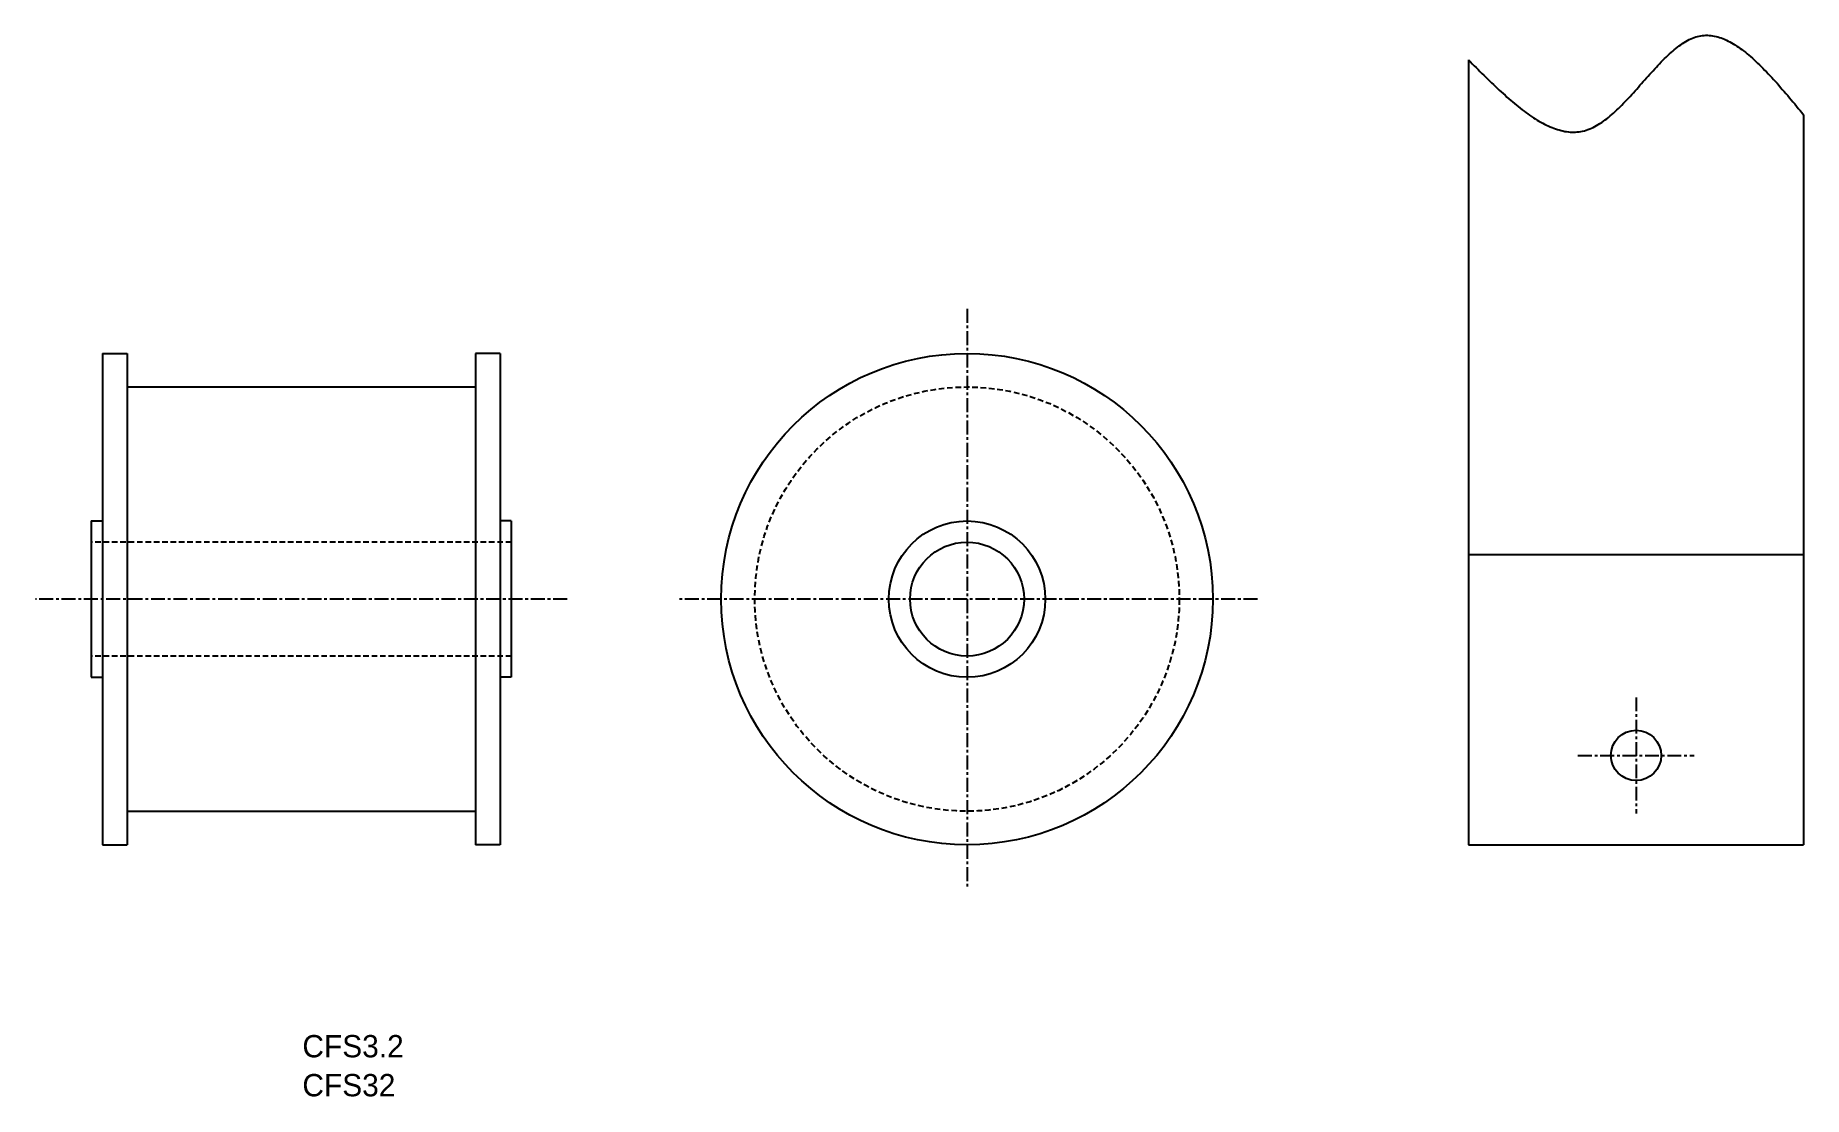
# Model space of a CAD drawing. Extents: x 72 to 231, y 87 to 182.
import ezdxf

# ---------------------------------------------------------------- set-up
doc = ezdxf.new("R2010")
doc.units = 0
doc.linetypes.add('CENTER', pattern=[2, 1.25, -0.25, 0.25, -0.25])
doc.linetypes.add('DASHED', pattern=[0.75, 0.5, -0.25])
doc.layers.get('0').update_dxf_attribs({"linetype": 'CONTINUOUS'})
doc.layers.add('CENTER', color=1, linetype='CENTER')

msp = doc.modelspace()

# ---------------------------------------------------------------- linework, layer by layer
at = {"color": 7, "linetype": 'CONTINUOUS'}
for p, q in [((200.77, 179.83), (200.77, 109.54)), ((230.77, 174.92), (230.77, 109.54)), ((78.5, 153.54), (78.5, 109.54)), ((78.5, 153.54), (80.72, 153.54)), ((80.72, 153.54), (80.72, 109.54)), ((114.1, 153.54), (111.88, 153.54)), ((111.88, 153.54), (111.88, 109.54)), ((114.1, 153.54), (114.1, 109.54)), ((80.72, 150.54), (111.88, 150.54)), ((77.5, 138.54), (77.5, 124.54)), ((77.5, 138.54), (78.5, 138.54)), ((115.1, 138.54), (114.1, 138.54)), ((115.1, 138.54), (115.1, 124.54)), ((200.77, 135.54), (230.77, 135.54)), ((77.5, 124.54), (78.5, 124.54)), ((115.1, 124.54), (114.1, 124.54)), ((80.72, 112.54), (111.88, 112.54)), ((78.5, 109.54), (80.72, 109.54)), ((114.1, 109.54), (111.88, 109.54)), ((200.77, 109.54), (230.77, 109.54))]:
    msp.add_line(p, q, dxfattribs=at)
at = {"color": 3, "linetype": 'DASHED'}
for p, q in [((115.1, 136.64), (77.5, 136.64)), ((115.1, 126.44), (77.5, 126.44))]:
    msp.add_line(p, q, dxfattribs=at)
at = {"color": 7}
msp.add_polyline3d([(200.77, 179.83, 0), (200.94, 179.66, 0), (201.11, 179.48, 0), (201.29, 179.31, 0), (201.46, 179.14, 0), (201.63, 178.96, 0), (201.8, 178.79, 0), (201.97, 178.62, 0), (202.15, 178.45, 0), (202.32, 178.28, 0), (202.49, 178.11, 0), (202.66, 177.94, 0), (202.84, 177.78, 0), (203.01, 177.61, 0), (203.18, 177.45, 0), (203.35, 177.29, 0), (203.52, 177.13, 0), (203.69, 176.97, 0), (203.87, 176.81, 0), (204.04, 176.66, 0), (204.21, 176.5, 0), (204.38, 176.35, 0), (204.55, 176.2, 0), (204.72, 176.06, 0), (204.89, 175.92, 0), (205.06, 175.78, 0), (205.23, 175.64, 0), (205.4, 175.5, 0), (205.57, 175.37, 0), (205.74, 175.24, 0), (205.91, 175.12, 0), (206.08, 175, 0), (206.24, 174.88, 0), (206.41, 174.76, 0), (206.58, 174.65, 0), (206.75, 174.54, 0), (206.92, 174.44, 0), (207.08, 174.34, 0), (207.25, 174.25, 0), (207.42, 174.16, 0), (207.58, 174.07, 0), (207.75, 173.99, 0), (207.91, 173.91, 0), (208.08, 173.84, 0), (208.25, 173.77, 0), (208.41, 173.7, 0), (208.57, 173.65, 0), (208.74, 173.59, 0), (208.9, 173.55, 0), (209.06, 173.5, 0), (209.23, 173.47, 0), (209.39, 173.43, 0), (209.55, 173.41, 0), (209.71, 173.39, 0), (209.87, 173.37, 0), (210.04, 173.37, 0), (210.2, 173.37, 0), (210.36, 173.37, 0), (210.51, 173.38, 0), (210.67, 173.4, 0), (210.83, 173.42, 0), (210.99, 173.45, 0), (211.15, 173.49, 0), (211.3, 173.53, 0), (211.46, 173.59, 0), (211.62, 173.64, 0), (211.77, 173.71, 0), (211.93, 173.78, 0), (212.08, 173.86, 0), (212.24, 173.94, 0), (212.39, 174.03, 0), (212.54, 174.13, 0), (212.7, 174.23, 0), (212.85, 174.33, 0), (213, 174.45, 0), (213.15, 174.56, 0), (213.3, 174.68, 0), (213.45, 174.81, 0), (213.6, 174.94, 0), (213.75, 175.07, 0), (213.9, 175.21, 0), (214.05, 175.35, 0), (214.2, 175.49, 0), (214.35, 175.63, 0), (214.5, 175.78, 0), (214.65, 175.94, 0), (214.8, 176.09, 0), (214.95, 176.25, 0), (215.09, 176.4, 0), (215.24, 176.56, 0), (215.39, 176.73, 0), (215.54, 176.89, 0), (215.68, 177.05, 0), (215.83, 177.22, 0), (215.98, 177.38, 0), (216.12, 177.55, 0), (216.27, 177.71, 0), (216.42, 177.88, 0), (216.56, 178.05, 0), (216.71, 178.21, 0), (216.86, 178.38, 0), (217, 178.54, 0), (217.15, 178.7, 0), (217.29, 178.86, 0), (217.44, 179.02, 0), (217.59, 179.18, 0), (217.73, 179.34, 0), (217.88, 179.49, 0), (218.02, 179.64, 0), (218.17, 179.79, 0), (218.32, 179.94, 0), (218.46, 180.08, 0), (218.61, 180.22, 0), (218.75, 180.36, 0), (218.9, 180.49, 0), (219.05, 180.62, 0), (219.19, 180.74, 0), (219.34, 180.86, 0), (219.49, 180.98, 0), (219.63, 181.09, 0), (219.78, 181.19, 0), (219.93, 181.29, 0), (220.08, 181.39, 0), (220.22, 181.48, 0), (220.37, 181.56, 0), (220.52, 181.64, 0), (220.67, 181.71, 0), (220.82, 181.77, 0), (220.97, 181.83, 0), (221.11, 181.88, 0), (221.26, 181.92, 0), (221.41, 181.96, 0), (221.56, 181.98, 0), (221.71, 182.01, 0), (221.86, 182.02, 0), (222.02, 182.03, 0), (222.17, 182.03, 0), (222.32, 182.02, 0), (222.47, 182, 0), (222.62, 181.98, 0), (222.77, 181.96, 0), (222.93, 181.92, 0), (223.08, 181.88, 0), (223.23, 181.84, 0), (223.39, 181.79, 0), (223.54, 181.73, 0), (223.69, 181.67, 0), (223.85, 181.6, 0), (224, 181.52, 0), (224.16, 181.44, 0), (224.31, 181.36, 0), (224.47, 181.27, 0), (224.62, 181.17, 0), (224.78, 181.07, 0), (224.93, 180.97, 0), (225.09, 180.86, 0), (225.24, 180.75, 0), (225.4, 180.63, 0), (225.55, 180.51, 0), (225.71, 180.38, 0), (225.87, 180.25, 0), (226.02, 180.12, 0), (226.18, 179.98, 0), (226.34, 179.84, 0), (226.49, 179.69, 0), (226.65, 179.54, 0), (226.81, 179.39, 0), (226.97, 179.24, 0), (227.12, 179.08, 0), (227.28, 178.92, 0), (227.44, 178.76, 0), (227.6, 178.59, 0), (227.75, 178.42, 0), (227.91, 178.25, 0), (228.07, 178.08, 0), (228.23, 177.91, 0), (228.39, 177.73, 0), (228.55, 177.55, 0), (228.7, 177.37, 0), (228.86, 177.19, 0), (229.02, 177, 0), (229.18, 176.82, 0), (229.34, 176.63, 0), (229.5, 176.44, 0), (229.66, 176.26, 0), (229.81, 176.07, 0), (229.97, 175.88, 0), (230.13, 175.69, 0), (230.29, 175.49, 0), (230.45, 175.3, 0), (230.61, 175.11, 0), (230.77, 174.92, 0)], dxfattribs=at)
at = {"color": 7, "linetype": 'CONTINUOUS'}
for centre, radius in [((155.89, 131.54), 22), ((155.89, 131.54), 7), ((155.89, 131.54), 5.1), ((215.77, 117.54), 2.25)]:
    msp.add_circle(centre, radius, dxfattribs=at)
at = {"color": 3, "linetype": 'DASHED'}
msp.add_circle((155.89, 131.54), 19, dxfattribs=at)
at = {"layer": 'CENTER', "color": 1, "linetype": 'CENTER'}
for p, q in [((155.89, 157.54), (155.89, 105.54)), ((120.1, 131.54), (72.5, 131.54)), ((181.89, 131.54), (129.89, 131.54)), ((215.77, 122.74), (215.77, 112.34)), ((210.57, 117.54), (220.97, 117.54))]:
    msp.add_line(p, q, dxfattribs=at)

# ---------------------------------------------------------------- texts
for s, p in [('CFS3.2', (96.4, 90.5)), ('CFS32', (96.4, 87.01))]:
    msp.add_text(s, height=2).set_placement(p)

doc.saveas('drawing.dxf')
